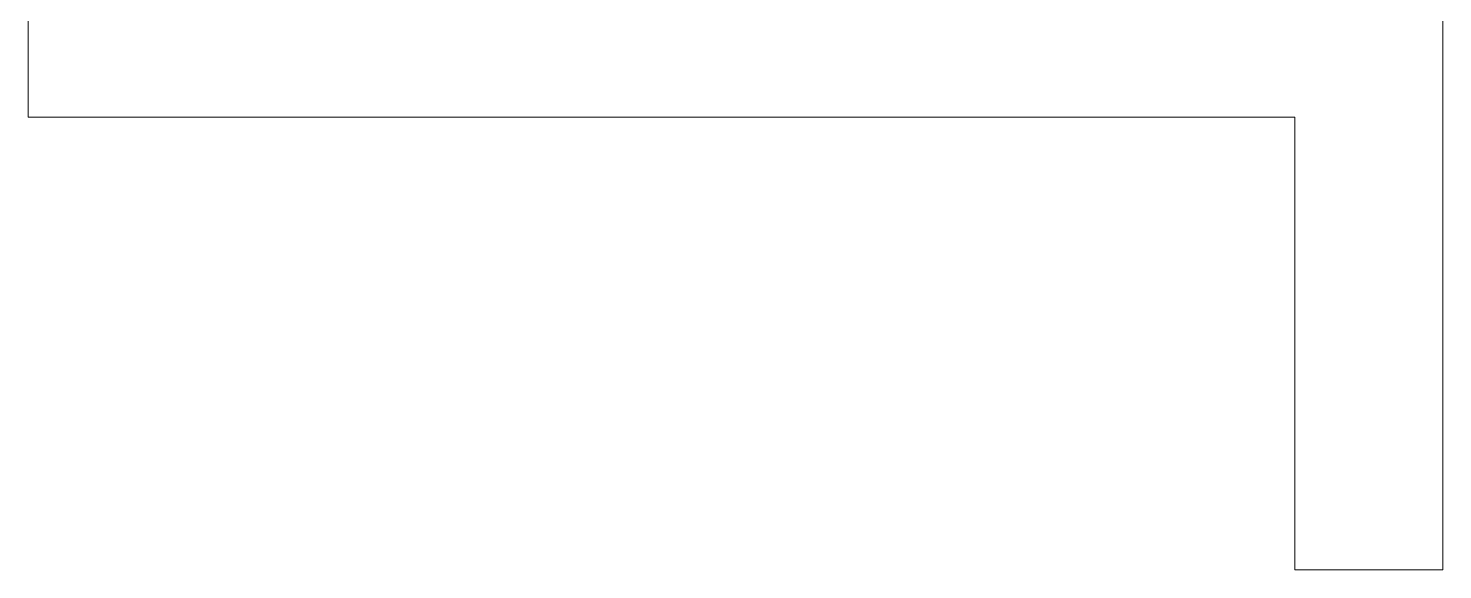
# Model space of a CAD drawing. Header units: centimetres. Extents: x 31 to 5445, y 74 to 2139.
# Drawn here: x 2190.2 to 2333.7, y 290.6 to 345.5 of the extents above; entities that cross this region are included whole.
import ezdxf

# ---------------------------------------------------------------- set-up
doc = ezdxf.new("R2010")
doc.units = ezdxf.units.CM
doc.header["$MEASUREMENT"] = 0

msp = doc.modelspace()

# ---------------------------------------------------------------- linework, layer by layer
at = {"lineweight": 20}
for p, q in [((2190.2, 572.08), (2190.2, 336.48)), ((2333.7, 409.68), (2333.7, 290.58)), ((2190.2, 336.48), (2318.7, 336.48)), ((2318.7, 336.48), (2318.7, 290.58)), ((2318.7, 290.58), (2333.7, 290.58))]:
    msp.add_line(p, q, dxfattribs=at)

doc.saveas('drawing.dxf')
